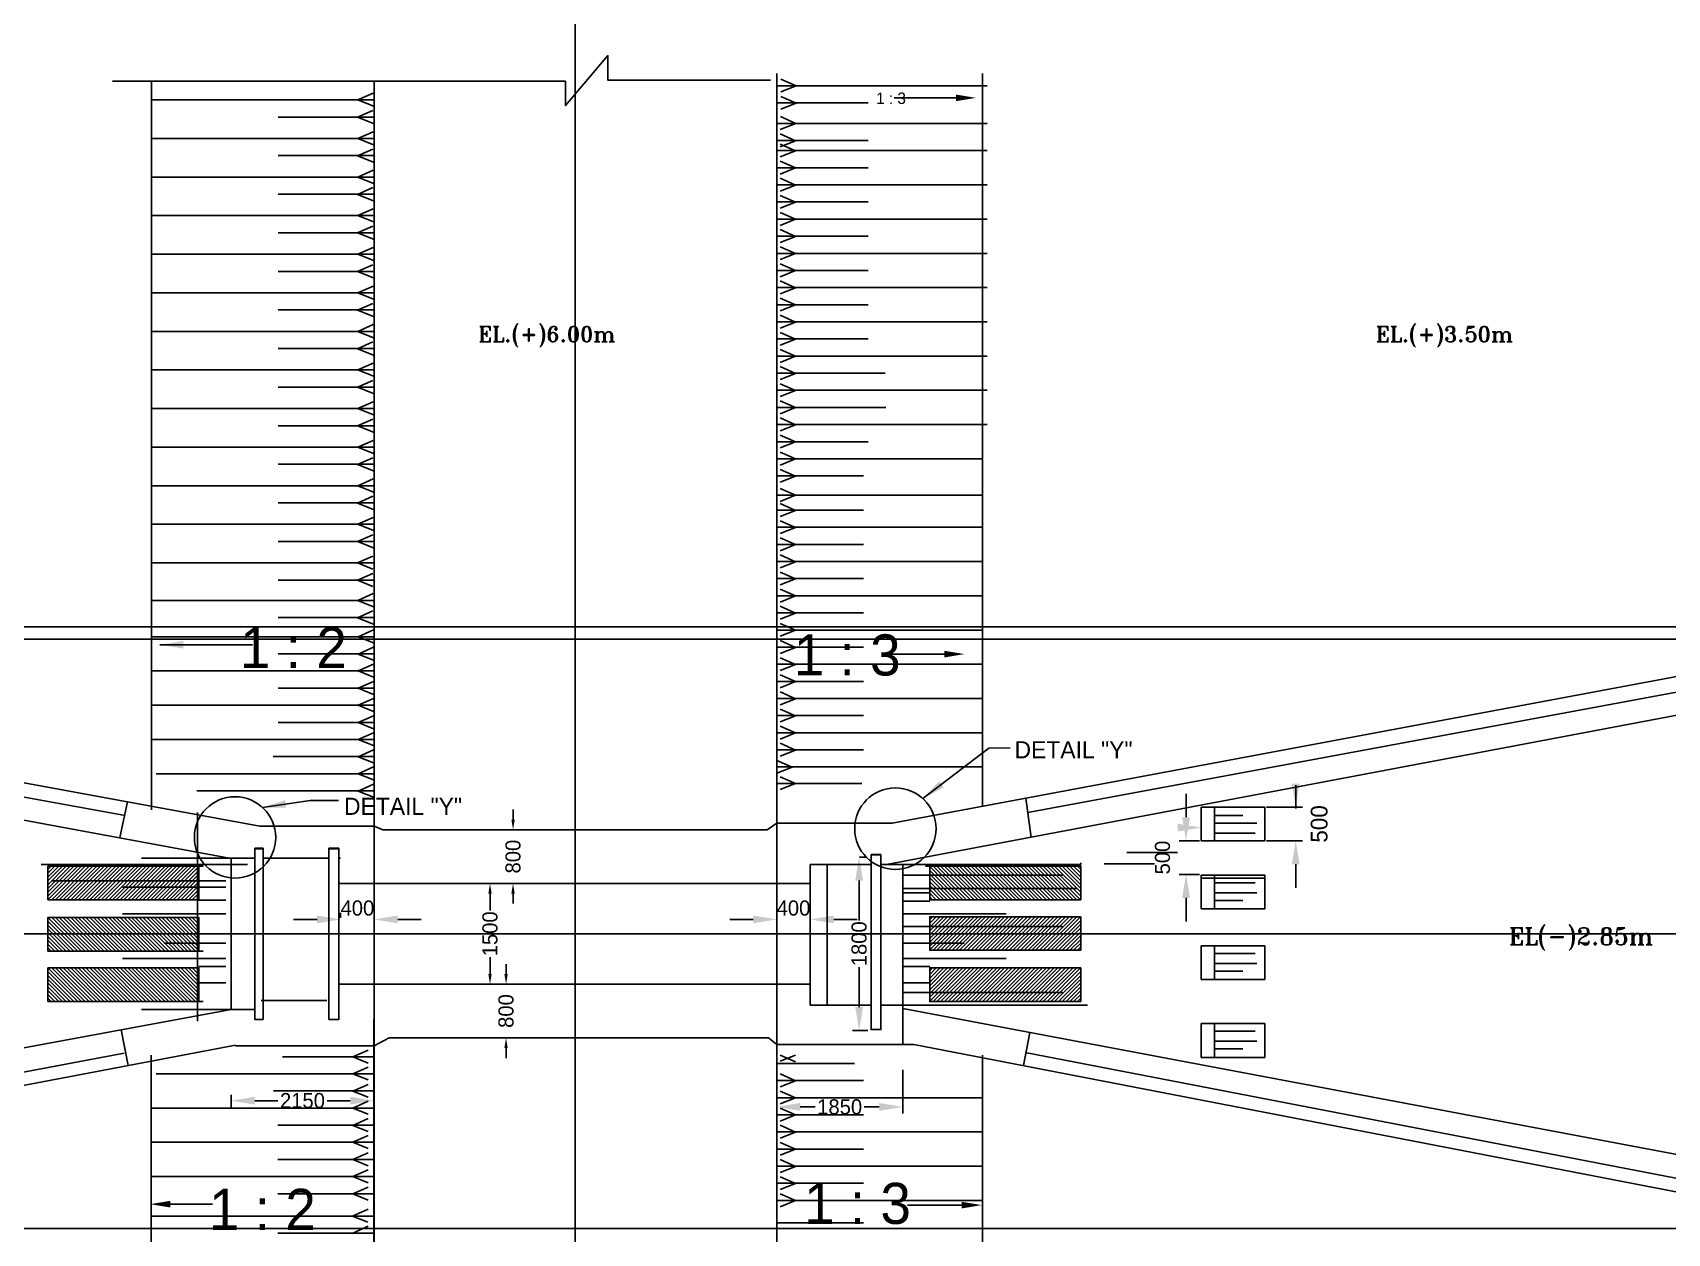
# Model space of a CAD drawing. Extents: x -426260 to 2055400, y -4304674 to -305611.
# Drawn here: x 36677 to 61019, y -2649658 to -2631777 of the extents above; entities that cross this region are included whole.
import ezdxf

# ---------------------------------------------------------------- set-up
doc = ezdxf.new("R2010")
doc.units = 0
doc.header["$LTSCALE"] = 300
doc.header["$MEASUREMENT"] = 0
doc.header["$PDMODE"] = 3
doc.linetypes.add('DASHED', pattern=[0.75, 0.5, -0.25])
doc.linetypes.add('DASHED2', pattern=[9.525, 6.35, -3.175])
doc.layers.get('DEFPOINTS').update_dxf_attribs({"linetype": 'CONTINUOUS'})
for name, color, linetype in [('GRID', 1, 'CONTINUOUS'), ('LINE', 7, 'CONTINUOUS'), ('SLOPEEARTH', 3, 'CONTINUOUS'), ('TEXT', 10, 'CONTINUOUS')]:
    doc.layers.add(name, color=color, linetype=linetype)
doc.styles.add('BIG', font='ROMANT.SHX')
doc.dimstyles.new('3', dxfattribs={"dimtxt": 225, "dimasz": 350, "dimexe": 100, "dimexo": 25, "dimgap": 9, "dimtad": 0, "dimdec": 0, "dimzin": 0, "dimdsep": 46, "dimtxsty": 'Standard', "dimcen": 0, "dimclrd": 5, "dimclre": 6, "dimclrt": 256, "dimadec": 0, "dimazin": 0, "dimtfac": 1, "dimtdec": 0, "dimtofl": 0, "dimtmove": 2, "dimatfit": 3, "dimfxl": 1, "dimtolj": 1, "dimtzin": 0, "dimarcsym": 0})

# ---------------------------------------------------------------- blocks, each defined once
blk = doc.blocks.new('*D1581')
at = {"layer": 'DEFPOINTS', "color": 0, "linetype": 'ByBlock', "transparency": 16777216}
for p in [(48963, -2644054), (48984, -2646638), (49136, -2646638)]:
    blk.add_point(p, dxfattribs=at)
at = {"layer": 'LINE', "color": 6, "linetype": 'ByBlock', "lineweight": -2, "transparency": 16777216}
for p, q in [((48988, -2644054), (49084, -2644054)), ((49111, -2646638), (48884, -2646638))]:
    blk.add_line(p, q, dxfattribs=at)
at = {"layer": 'LINE', "color": 5, "linetype": 'ByBlock', "lineweight": -2, "transparency": 16777216}
for p, q in [((48984, -2644404), (48984, -2644999)), ((48984, -2646288), (48984, -2645692))]:
    blk.add_line(p, q, dxfattribs=at)
at = {"layer": 'LINE', "color": 5, "linetype": 'ByBlock', "transparency": 16777216}
for points in [[(48926, -2644404), (49042, -2644404), (48984, -2644054)], [(48926, -2646288), (49042, -2646288), (48984, -2646638)]]:
    blk.add_solid(points, dxfattribs=at)
at = {"layer": 'LINE', "linetype": 'ByBlock', "lineweight": -2, "transparency": 16777216, "insert": (48984, -2645346), "char_height": 225, "attachment_point": 5, "rotation": 90}
blk.add_mtext('\\A1;1800', dxfattribs=at)
blk = doc.blocks.new('*D1582')
at = {"layer": 'DEFPOINTS', "color": 0, "linetype": 'ByBlock', "transparency": 16777216}
for p in [(41262, -2644983), (41762, -2644983), (41762, -2644983)]:
    blk.add_point(p, dxfattribs=at)
at = {"layer": 'LINE', "color": 5, "linetype": 'ByBlock', "lineweight": -2, "transparency": 16777216}
for p, q in [((40912, -2644983), (40562, -2644983)), ((42112, -2644983), (42462, -2644983))]:
    blk.add_line(p, q, dxfattribs=at)
at = {"layer": 'LINE', "color": 6, "linetype": 'ByBlock', "lineweight": -2, "transparency": 16777216}
for p, q in [((41262, -2644958), (41262, -2644883)), ((41762, -2644958), (41762, -2644883))]:
    blk.add_line(p, q, dxfattribs=at)
at = {"layer": 'LINE', "color": 5, "linetype": 'ByBlock', "transparency": 16777216}
for points in [[(40912, -2644925), (40912, -2645042), (41262, -2644983)], [(42112, -2644925), (42112, -2645042), (41762, -2644983)]]:
    blk.add_solid(points, dxfattribs=at)
at = {"layer": 'LINE', "linetype": 'ByBlock', "lineweight": -2, "transparency": 16777216, "insert": (41512, -2644815), "char_height": 225, "attachment_point": 5}
blk.add_mtext('\\A1;400', dxfattribs=at)
blk = doc.blocks.new('*D1583')
at = {"layer": 'DEFPOINTS', "color": 0, "linetype": 'ByBlock', "transparency": 16777216}
for p in [(47756, -2644983), (48256, -2644983), (48256, -2644983)]:
    blk.add_point(p, dxfattribs=at)
at = {"layer": 'LINE', "color": 5, "linetype": 'ByBlock', "lineweight": -2, "transparency": 16777216}
for p, q in [((47406, -2644983), (47056, -2644983)), ((48606, -2644983), (48956, -2644983))]:
    blk.add_line(p, q, dxfattribs=at)
at = {"layer": 'LINE', "color": 6, "linetype": 'ByBlock', "lineweight": -2, "transparency": 16777216}
for p, q in [((47756, -2644958), (47756, -2644883)), ((48256, -2644958), (48256, -2644883))]:
    blk.add_line(p, q, dxfattribs=at)
at = {"layer": 'LINE', "color": 5, "linetype": 'ByBlock', "transparency": 16777216}
for points in [[(47406, -2644925), (47406, -2645042), (47756, -2644983)], [(48606, -2644925), (48606, -2645042), (48256, -2644983)]]:
    blk.add_solid(points, dxfattribs=at)
at = {"layer": 'LINE', "linetype": 'ByBlock', "lineweight": -2, "transparency": 16777216, "insert": (48006, -2644815), "char_height": 225, "attachment_point": 5}
blk.add_mtext('\\A1;400', dxfattribs=at)
blk = doc.blocks.new('*D1587')
at = {"layer": 'DEFPOINTS', "color": 0, "linetype": 'ByBlock', "transparency": 16777216}
for p in [(54077, -2643812), (53852, -2644312), (54077, -2644312)]:
    blk.add_point(p, dxfattribs=at)
at = {"layer": 'LINE', "color": 5, "linetype": 'ByBlock', "lineweight": -2, "transparency": 16777216}
for p, q in [((53852, -2643462), (53852, -2643112)), ((53852, -2644662), (53852, -2645012))]:
    blk.add_line(p, q, dxfattribs=at)
at = {"layer": 'LINE', "color": 6, "linetype": 'ByBlock', "lineweight": -2, "transparency": 16777216}
for p, q in [((54052, -2643812), (53752, -2643812)), ((54052, -2644312), (53752, -2644312))]:
    blk.add_line(p, q, dxfattribs=at)
at = {"layer": 'LINE', "color": 5, "linetype": 'ByBlock', "transparency": 16777216}
for points in [[(53794, -2643462), (53911, -2643462), (53852, -2643812)], [(53794, -2644662), (53911, -2644662), (53852, -2644312)]]:
    blk.add_solid(points, dxfattribs=at)
at = {"layer": 'LINE', "linetype": 'ByBlock', "lineweight": -2, "transparency": 16777216, "insert": (53502, -2644062), "char_height": 225, "attachment_point": 5, "rotation": 90}
blk.add_mtext('\\A1;500', dxfattribs=at)
blk = doc.blocks.new('*D1590')
at = {"layer": 'DEFPOINTS', "color": 0, "linetype": 'ByBlock', "transparency": 16777216}
for p in [(41756, -2646476), (39633, -2647570), (41756, -2647683)]:
    blk.add_point(p, dxfattribs=at)
at = {"layer": 'LINE', "color": 6, "linetype": 'ByBlock', "lineweight": -2, "transparency": 16777216}
for p, q in [((41756, -2646501), (41756, -2647783)), ((39633, -2647595), (39633, -2647783))]:
    blk.add_line(p, q, dxfattribs=at)
at = {"layer": 'LINE', "color": 7, "linetype": 'ByBlock', "lineweight": -2, "transparency": 16777216}
for p, q in [((39983, -2647683), (40329, -2647683)), ((41406, -2647683), (41060, -2647683))]:
    blk.add_line(p, q, dxfattribs=at)
at = {"layer": 'LINE', "color": 7, "linetype": 'ByBlock', "transparency": 16777216}
for points in [[(39983, -2647625), (39983, -2647741), (39633, -2647683)], [(41406, -2647625), (41406, -2647741), (41756, -2647683)]]:
    blk.add_solid(points, dxfattribs=at)
at = {"layer": 'LINE', "linetype": 'ByBlock', "lineweight": -2, "transparency": 16777216, "insert": (40694, -2647683), "char_height": 225, "attachment_point": 5}
blk.add_mtext('\\A1;2150', dxfattribs=at)
blk = doc.blocks.new('*D1591')
at = {"layer": 'DEFPOINTS', "color": 0, "linetype": 'ByBlock', "transparency": 16777216}
for p in [(47756, -2646951), (49633, -2647196), (49633, -2647776)]:
    blk.add_point(p, dxfattribs=at)
at = {"layer": 'LINE', "color": 6, "linetype": 'ByBlock', "lineweight": -2, "transparency": 16777216}
for p, q in [((47756, -2646976), (47756, -2647876)), ((49633, -2647221), (49633, -2647876))]:
    blk.add_line(p, q, dxfattribs=at)
at = {"layer": 'LINE', "color": 7, "linetype": 'ByBlock', "lineweight": -2, "transparency": 16777216}
for p, q in [((48106, -2647776), (48329, -2647776)), ((49283, -2647776), (49060, -2647776))]:
    blk.add_line(p, q, dxfattribs=at)
at = {"layer": 'LINE', "color": 7, "linetype": 'ByBlock', "transparency": 16777216}
for points in [[(48106, -2647717), (48106, -2647834), (47756, -2647776)], [(49283, -2647717), (49283, -2647834), (49633, -2647776)]]:
    blk.add_solid(points, dxfattribs=at)
at = {"layer": 'LINE', "linetype": 'ByBlock', "lineweight": -2, "transparency": 16777216, "insert": (48694, -2647776), "char_height": 225, "attachment_point": 5}
blk.add_mtext('\\A1;1850', dxfattribs=at)
blk = doc.blocks.new('*D1597')
at = {"layer": 'DEFPOINTS', "color": 0, "linetype": 'ByBlock', "transparency": 16777216}
for p in [(43726, -2645948), (43944, -2645948), (43944, -2646748)]:
    blk.add_point(p, dxfattribs=at)
at = {"layer": 'LINE', "color": 5, "linetype": 'ByBlock', "lineweight": -2, "transparency": 16777216}
for p, q in [((43726, -2645798), (43726, -2645648)), ((43726, -2646898), (43726, -2647048))]:
    blk.add_line(p, q, dxfattribs=at)
at = {"layer": 'LINE', "color": 6, "linetype": 'ByBlock', "lineweight": -2, "transparency": 16777216}
for p, q in [((43919, -2645948), (43626, -2645948)), ((43919, -2646748), (43626, -2646748))]:
    blk.add_line(p, q, dxfattribs=at)
at = {"layer": 'LINE', "color": 5, "linetype": 'ByBlock', "transparency": 16777216}
for points in [[(43701, -2645798), (43751, -2645798), (43726, -2645948)], [(43701, -2646898), (43751, -2646898), (43726, -2646748)]]:
    blk.add_solid(points, dxfattribs=at)
at = {"layer": 'LINE', "linetype": 'ByBlock', "lineweight": -2, "transparency": 16777216, "insert": (43726, -2646348), "char_height": 225, "attachment_point": 5, "rotation": 90}
blk.add_mtext('\\A1;800', dxfattribs=at)
blk = doc.blocks.new('*D1598')
at = {"layer": 'DEFPOINTS', "color": 0, "linetype": 'ByBlock', "transparency": 16777216}
for p in [(43446, -2644448), (43487, -2644448), (43446, -2645948)]:
    blk.add_point(p, dxfattribs=at)
at = {"layer": 'LINE', "color": 6, "linetype": 'ByBlock', "lineweight": -2, "transparency": 16777216}
for p, q in [((43471, -2644448), (43587, -2644448)), ((43471, -2645948), (43587, -2645948))]:
    blk.add_line(p, q, dxfattribs=at)
at = {"layer": 'LINE', "color": 5, "linetype": 'ByBlock', "lineweight": -2, "transparency": 16777216}
for p, q in [((43487, -2644598), (43487, -2644852)), ((43487, -2645798), (43487, -2645545))]:
    blk.add_line(p, q, dxfattribs=at)
at = {"layer": 'LINE', "color": 5, "linetype": 'ByBlock', "transparency": 16777216}
for points in [[(43462, -2644598), (43512, -2644598), (43487, -2644448)], [(43462, -2645798), (43512, -2645798), (43487, -2645948)]]:
    blk.add_solid(points, dxfattribs=at)
at = {"layer": 'LINE', "linetype": 'ByBlock', "lineweight": -2, "transparency": 16777216, "insert": (43487, -2645198), "char_height": 225, "attachment_point": 5, "rotation": 90}
blk.add_mtext('\\A1;1500', dxfattribs=at)
blk = doc.blocks.new('*D1599')
at = {"layer": 'DEFPOINTS', "color": 0, "linetype": 'ByBlock', "transparency": 16777216}
for p in [(43830, -2643648), (44058, -2643648), (44058, -2644448)]:
    blk.add_point(p, dxfattribs=at)
at = {"layer": 'LINE', "color": 5, "linetype": 'ByBlock', "lineweight": -2, "transparency": 16777216}
for p, q in [((43830, -2643498), (43830, -2643348)), ((43830, -2644598), (43830, -2644748))]:
    blk.add_line(p, q, dxfattribs=at)
at = {"layer": 'LINE', "color": 6, "linetype": 'ByBlock', "lineweight": -2, "transparency": 16777216}
for p, q in [((44033, -2643648), (43730, -2643648)), ((44033, -2644448), (43730, -2644448))]:
    blk.add_line(p, q, dxfattribs=at)
at = {"layer": 'LINE', "color": 5, "linetype": 'ByBlock', "transparency": 16777216}
for points in [[(43805, -2643498), (43855, -2643498), (43830, -2643648)], [(43805, -2644598), (43855, -2644598), (43830, -2644448)]]:
    blk.add_solid(points, dxfattribs=at)
at = {"layer": 'LINE', "linetype": 'ByBlock', "lineweight": -2, "transparency": 16777216, "insert": (43830, -2644048), "char_height": 225, "attachment_point": 5, "rotation": 90}
blk.add_mtext('\\A1;800', dxfattribs=at)

msp = doc.modelspace()

# ---------------------------------------------------------------- hatches: boundary and pattern name
at = {"layer": 'LINE', "lineweight": 5}
h = msp.add_hatch(dxfattribs=at)
h.set_pattern_fill('ANSI31', color=0, scale=320, angle=180, style=0)
h.set_pattern_definition([(45, (155347.07, -2598541.2), (-28.284271, 28.284271), [])])
h.paths.add_polyline_path([(36900.9, -2644690.2), (36900.9, -2644190.2), (39150.9, -2644190.2), (39150.9, -2644690.2)])
h = msp.add_hatch(dxfattribs=at)
h.set_pattern_fill('ANSI31', color=0, scale=320, angle=180, style=0)
h.set_pattern_definition([(135, (-66161.724, -2598541.2), (28.284271, 28.284271), [])])
h.paths.add_polyline_path([(50034.4, -2644690.2), (50034.4, -2644190.2), (52284.4, -2644190.2), (52284.4, -2644690.2)])
h = msp.add_hatch(dxfattribs=at)
h.set_pattern_fill('ANSI31', color=0, scale=320, angle=180, style=0)
h.set_pattern_definition([(315, (155347.07, -2691105.934), (-28.284271, -28.284271), [])])
h.paths.add_polyline_path([(36900.9, -2644956.9), (36900.9, -2645456.9), (39150.9, -2645456.9), (39150.9, -2644956.9)])
h = msp.add_hatch(dxfattribs=at)
h.set_pattern_fill('ANSI31', color=0, scale=320, angle=180, style=0)
h.set_pattern_definition([(225, (-66161.724, -2691092.2), (28.284271, -28.284271), [])])
h.paths.add_polyline_path([(50034.4, -2644943.2), (50034.4, -2645443.2), (52284.4, -2645443.2), (52284.4, -2644943.2)])
h = msp.add_hatch(dxfattribs=at)
h.set_pattern_fill('ANSI31', color=0, scale=320, angle=180, style=0)
h.set_pattern_definition([(315, (155347.07, -2691855.274), (-28.284271, -28.284271), [])])
h.paths.add_polyline_path([(36900.9, -2645706.3), (36900.9, -2646206.3), (39150.9, -2646206.3), (39150.9, -2645706.3)])
h = msp.add_hatch(dxfattribs=at)
h.set_pattern_fill('ANSI31', color=0, scale=320, angle=180, style=0)
h.set_pattern_definition([(225, (-66161.724, -2691855.274), (28.284271, -28.284271), [])])
h.paths.add_polyline_path([(50034.4, -2645706.3), (50034.4, -2646206.3), (52284.4, -2646206.3), (52284.4, -2645706.3)])

# ---------------------------------------------------------------- linework, layer by layer
at = {"layer": 'GRID', "ltscale": 0.5}
for p, q in [((44755.8, -2690823.4), (44755.8, -2615277.7)), ((91046.4, -2640625.4), (-2674.7, -2640625.4)), ((91046.4, -2640808.2), (-2674.7, -2640808.2)), ((44755.8, -2643648.2), (44755.8, -2646748.2)), ((93046.4, -2645198.2), (-4674.7, -2645198.2)), ((91046.4, -2649588.3), (-2674.7, -2649588.3))]:
    msp.add_line(p, q, dxfattribs=at)
at = {"layer": 'LINE'}
for p, q in [((38446, -2632499.2), (38446, -2643352.5)), ((41762, -2632499.2), (41762, -2650810.5)), ((47756, -2632384.2), (47756, -2645114.5)), ((50819.5, -2643296.6), (50819.5, -2632384.2)), ((50253.5, -2641031.9), (49333.3, -2641031.9)), ((41755.7, -2646475.7), (41755.7, -2654680.3)), ((47756, -2646575.7), (47756, -2654665.3)), ((38439.7, -2647004.4), (38439.7, -2649514.9)), ((50819.5, -2654665.3), (50819.5, -2647003.9)), ((38726.2, -2649224), (39355.4, -2649224)), ((50622.7, -2649238.3), (49702.4, -2649238.3)), ((38439.7, -2649514.9), (38439.7, -2654680.3)), ((47756, -2649502.2), (49050.1, -2649502.2))]:
    msp.add_line(p, q, dxfattribs=at)
at = {"layer": 'LINE', "color": 3}
for p, q in [((47756, -2632568), (50889.5, -2632568)), ((41751.3, -2632778), (38446, -2632778)), ((47756, -2632823), (49120.1, -2632823)), ((41751.3, -2633033), (40333.8, -2633033)), ((41751.3, -2633352.6), (38446, -2633352.6)), ((47756, -2633127.2), (50889.5, -2633127.2)), ((47756, -2633382.2), (49120.1, -2633382.2)), ((47756, -2633533.2), (50889.5, -2633533.2)), ((41751.3, -2633607.6), (40333.8, -2633607.6)), ((47756, -2633788.2), (49120.1, -2633788.2)), ((41751.3, -2633927.2), (38446, -2633927.2)), ((47756, -2634043.2), (50889.5, -2634043.2)), ((41751.3, -2634182.2), (40333.8, -2634182.2)), ((47756, -2634298.2), (49120.1, -2634298.2)), ((41751.3, -2634501.9), (38446, -2634501.9)), ((47756, -2634553.2), (50889.5, -2634553.2)), ((41751.3, -2634756.9), (40333.8, -2634756.9)), ((47756, -2634808.2), (49120.1, -2634808.2)), ((41751.3, -2635076.5), (38446, -2635076.5)), ((47756, -2635063.2), (50889.5, -2635063.2)), ((41751.3, -2635331.5), (40333.8, -2635331.5)), ((47756, -2635318.2), (49120.1, -2635318.2)), ((41751.3, -2635651.1), (38446, -2635651.1)), ((47756, -2635573.2), (50889.5, -2635573.2)), ((41751.3, -2635906.1), (40333.8, -2635906.1)), ((47756, -2635828.2), (49120.1, -2635828.2)), ((41751.3, -2636225.7), (38446, -2636225.7)), ((47756, -2636083.2), (50889.5, -2636083.2)), ((41751.3, -2636480.7), (40333.8, -2636480.7)), ((47756, -2636338.2), (49120.1, -2636338.2)), ((47756, -2636593.2), (50889.5, -2636593.2)), ((41751.3, -2636800.3), (38446, -2636800.3)), ((47756, -2636848.2), (49372.8, -2636848.2)), ((41751.3, -2637055.3), (40333.8, -2637055.3)), ((47756, -2637103.2), (50889.5, -2637103.2)), ((41751.3, -2637374.9), (38446, -2637374.9)), ((47756, -2637358.2), (49381.3, -2637358.2)), ((41751.3, -2637629.9), (40333.8, -2637629.9)), ((47756, -2637613.2), (50889.5, -2637613.2)), ((41751.3, -2637949.5), (38446, -2637949.5)), ((47756, -2637868.2), (49120.1, -2637868.2)), ((41751.3, -2638204.5), (40333.8, -2638204.5)), ((47756, -2638123.2), (50819.5, -2638123.2)), ((47756, -2638378.2), (49050.1, -2638378.2)), ((41751.3, -2638524.1), (38446, -2638524.1)), ((47756, -2638663.1), (50819.5, -2638663.1)), ((41751.3, -2638779.1), (40333.8, -2638779.1)), ((47756, -2638888.2), (49050.1, -2638888.2)), ((41751.3, -2639098.7), (38446, -2639098.7)), ((47756, -2639143.2), (50201.2, -2639143.2)), ((50201.2, -2639143.2), (50819.5, -2639143.2)), ((41751.3, -2639353.7), (40333.8, -2639353.7)), ((47756, -2639398.2), (49050.1, -2639398.2)), ((41751.3, -2639673.3), (38446, -2639673.3)), ((47756, -2639653.2), (50239.4, -2639653.2)), ((50239.4, -2639653.2), (50819.5, -2639653.2)), ((47756, -2639908.2), (49050.1, -2639908.2)), ((41751.3, -2639928.3), (40333.8, -2639928.3)), ((47756, -2640163.2), (50819.5, -2640163.2)), ((41751.3, -2640232.6), (38446, -2640232.6)), ((41751.3, -2640487.6), (40333.8, -2640487.6)), ((47756, -2640418.2), (49050.1, -2640418.2)), ((41751.3, -2640773.2), (38446, -2640773.2)), ((47756, -2640673.2), (50819.5, -2640673.2)), ((41751.3, -2641028.2), (40333.8, -2641028.2)), ((47756, -2640928.2), (49050.1, -2640928.2)), ((41751.3, -2641283.2), (38446, -2641283.2)), ((47756, -2641183.2), (50819.5, -2641183.2)), ((41751.3, -2641538.2), (40333.8, -2641538.2)), ((47756, -2641438.2), (49050.1, -2641438.2)), ((41751.3, -2641793.2), (38446, -2641793.2)), ((47756, -2641693.2), (50819.5, -2641693.2)), ((41751.3, -2642048.2), (40333.8, -2642048.2)), ((47756, -2641948.2), (49050.1, -2641948.2)), ((41751.3, -2642303.2), (38446, -2642303.2)), ((47756, -2642203.2), (50819.5, -2642203.2)), ((41751.3, -2642558.2), (40255.6, -2642558.2)), ((47756, -2642458.2), (49050.1, -2642458.2)), ((41751.3, -2642813.2), (38516, -2642813.2)), ((47756, -2642713.2), (50819.5, -2642713.2)), ((41751.3, -2643068.2), (39119.5, -2643068.2)), ((47756, -2642956.9), (49022.4, -2642956.9)), ((41744.4, -2647028.2), (40396.7, -2647028.2)), ((47756, -2647128.2), (48912.4, -2647128.2)), ((41744.4, -2647283.2), (38516.2, -2647283.2)), ((47756, -2647383.2), (49050.1, -2647383.2)), ((41744.4, -2647538.2), (40261.5, -2647538.2)), ((47756, -2647638.2), (50819.5, -2647638.2)), ((41744.4, -2647793.2), (38439.7, -2647793.2)), ((47756, -2647893.2), (49050.1, -2647893.2)), ((41744.4, -2648048.2), (40327.5, -2648048.2)), ((47756, -2648148.2), (50819.5, -2648148.2)), ((41744.4, -2648303.2), (38439.7, -2648303.2)), ((47756, -2648403.2), (49050.1, -2648403.2)), ((41744.4, -2648558.2), (40327.5, -2648558.2)), ((47756, -2648658.2), (50819.5, -2648658.2)), ((41744.4, -2648813.2), (38439.7, -2648813.2)), ((47756, -2648913.2), (49050.1, -2648913.2)), ((41744.4, -2649068.2), (40327.5, -2649068.2)), ((47756, -2649168.2), (50819.5, -2649168.2)), ((41744.4, -2649402.2), (38439.7, -2649402.2)), ((41744.4, -2649657.2), (40327.5, -2649657.2))]:
    msp.add_line(p, q, dxfattribs=at)
at = {"layer": 'LINE', "color": 5}
msp.add_line((50424.7, -2632747.3), (49504.4, -2632747.3), dxfattribs=at)
at = {"layer": 'LINE', "color": 0, "linetype": 'ByBlock', "ltscale": 450}
for p, q in [((24867.8, -2640808.2), (40059.9, -2643595.2)), ((64400.1, -2640761.5), (49473.3, -2643547.9)), ((24375.7, -2641243.4), (39633, -2644077.1)), ((64892.2, -2641239.5), (49389.6, -2644165.2)), ((37972.1, -2643764.8), (38089.4, -2643233.7)), ((51545.8, -2643764.8), (51466.5, -2643175.8)), ((24375.7, -2649157), (39633, -2646323.2)), ((64945.7, -2649200.1), (49633, -2646309.4)), ((38096, -2647159.8), (37993.3, -2646627.8)), ((51429.7, -2647157.8), (51524.7, -2646665.7)), ((24957.9, -2649657.6), (39697.8, -2646855.2)), ((64310, -2649654.1), (49798.5, -2646848.2))]:
    msp.add_line(p, q, dxfattribs=at)
at = {"layer": 'LINE', "color": 0, "linetype": 'DASHED2', "ltscale": 1000}
for p, q in [((24820.7, -2641025.8), (38055.1, -2643435.7)), ((64442.5, -2640989.8), (51495.7, -2643392.7)), ((24877.1, -2649470), (38038.4, -2646973.1)), ((64390.8, -2649466.6), (51479.6, -2646969.7))]:
    msp.add_line(p, q, dxfattribs=at)
at = {"layer": 'LINE', "color": 0, "linetype": 'ByBlock', "lineweight": -2}
for p, q in [((47756, -2641223.2), (47756, -2649073.2)), ((55485.5, -2643332.3), (55485.5, -2642982.3)), ((54076.8, -2643310.3), (54076.8, -2643812.3)), ((54076.8, -2643310.3), (55026.8, -2643310.3)), ((54076.8, -2643310.3), (55026.8, -2643310.3)), ((54276.8, -2643310.3), (54276.8, -2643812.3)), ((55026.8, -2643310.3), (55026.8, -2643812.3)), ((55051.8, -2643310.3), (55585.5, -2643310.3)), ((39133, -2643393.3), (39133, -2646498.5)), ((47756, -2643548.2), (49473.3, -2643547.9)), ((54276.8, -2643437.3), (54695.8, -2643437.3)), ((54276.8, -2643551.1), (54904.8, -2643551.1)), ((41762, -2643595.2), (40059.9, -2643595.2)), ((41762, -2643595.2), (41890.9, -2643648.2)), ((54076.8, -2643812.3), (55026.8, -2643812.3)), ((54276.8, -2643698.9), (54880.5, -2643698.9)), ((55051.8, -2643812.3), (55585.5, -2643812.3)), ((39983, -2644073.2), (39983, -2643923.2)), ((39983, -2643923.2), (40108, -2643923.2)), ((40108, -2643923.2), (40108, -2644073.2)), ((41237, -2643923.2), (41087, -2643923.2)), ((41087, -2643923.2), (41087, -2644073.2)), ((41237, -2644073.2), (41237, -2643923.2)), ((49308, -2644015.2), (49161, -2644015.2)), ((49161, -2644015.2), (49161, -2644165.2)), ((49308, -2644165.2), (49308, -2644015.2)), ((53726.8, -2643988.3), (52968.1, -2643988.3)), ((39877.4, -2644165.2), (36802.4, -2644165.2)), ((36900.9, -2644690.2), (36900.9, -2644190.2)), ((39633, -2644073.2), (38298.1, -2644073.2)), ((39215.2, -2644190.2), (38996.2, -2644190.2)), ((39215.2, -2644190.2), (38996.2, -2644190.2)), ((39633, -2644073.2), (39983, -2644073.2)), ((39633, -2644073.2), (39633, -2646323.2)), ((39633, -2644073.2), (39983, -2644073.2)), ((40108, -2644073.2), (41087, -2644073.2)), ((41237, -2644073.2), (41262, -2644073.2)), ((48256, -2644165.2), (48256, -2646258.2)), ((48256, -2644165.2), (49161, -2644165.2)), ((49036, -2644165.2), (48731, -2644165.2)), ((49308, -2644165.2), (52284.4, -2644165.2)), ((49633.1, -2644164.9), (49633, -2646848.2)), ((49970.1, -2644190.2), (50189.2, -2644190.2)), ((49970.1, -2644190.2), (50189.2, -2644190.2)), ((52284.4, -2644165.2), (52284.4, -2644138.2)), ((52284.4, -2644648.2), (52284.4, -2644184.3)), ((52284.4, -2644690.2), (52284.4, -2644190.2)), ((52634.4, -2644156.3), (53382.8, -2644156.3)), ((55485.5, -2644162.3), (55485.5, -2644512.3)), ((39552.4, -2644406.9), (36957.2, -2644406.9)), ((39552.4, -2644502), (38013.9, -2644502)), ((49633, -2644322.7), (52013.5, -2644322.7)), ((49633, -2644523.5), (52228.2, -2644523.5)), ((54076.8, -2644827.4), (54076.8, -2644325.4)), ((54076.8, -2644325.4), (55026.8, -2644325.4)), ((54076.8, -2644370.8), (55026.8, -2644370.8)), ((54276.8, -2644827.4), (54276.8, -2644325.4)), ((54276.8, -2644438.9), (54880.5, -2644438.9)), ((55026.8, -2644827.4), (55026.8, -2644325.4)), ((39552.4, -2644696.5), (39150.9, -2644696.5)), ((49633, -2644586.8), (50034.4, -2644586.8)), ((49633, -2644711.5), (50034.4, -2644711.5)), ((54276.8, -2644586.7), (54904.8, -2644586.7)), ((54276.8, -2644700.4), (54695.8, -2644700.4)), ((36900.9, -2644956.9), (36900.9, -2645456.9)), ((39552.4, -2644902), (38013.9, -2644902)), ((49633, -2644902), (51171.5, -2644902)), ((52284.4, -2644943.2), (52284.4, -2645443.2)), ((52284.4, -2644985.2), (52284.4, -2645443.2)), ((54076.8, -2644827.4), (55026.8, -2644827.4)), ((54076.8, -2644827.4), (55026.8, -2644827.4)), ((49633, -2645088.2), (52013.5, -2645088.2)), ((39552.4, -2645336.3), (38636.9, -2645336.3)), ((39215.2, -2645456.9), (38996.2, -2645456.9)), ((39215.2, -2645456.9), (38996.2, -2645456.9)), ((49633, -2645336.3), (50548.5, -2645336.3)), ((54076.8, -2645879.4), (54076.8, -2645377.4)), ((54076.8, -2645377.4), (55026.8, -2645377.4)), ((54276.8, -2645879.4), (54276.8, -2645377.4)), ((54276.8, -2645490.8), (54880.5, -2645490.8)), ((55026.8, -2645879.4), (55026.8, -2645377.4)), ((36900.9, -2645706.3), (36900.9, -2646206.3)), ((39552.4, -2645567), (38013.9, -2645567)), ((39552.4, -2645685), (39150.9, -2645685)), ((49633, -2645567), (51171.5, -2645567)), ((49633, -2645685), (50034.4, -2645685)), ((52284.4, -2645706.3), (52284.4, -2646206.3)), ((52284.4, -2645748.2), (52284.4, -2646206.3)), ((54276.8, -2645638.6), (54904.8, -2645638.6)), ((54276.8, -2645752.4), (54695.8, -2645752.4)), ((39552.4, -2645928.7), (39150.9, -2645928.7)), ((49633, -2645928.7), (50034.4, -2645928.7)), ((54076.8, -2645879.4), (55026.8, -2645879.4)), ((54076.8, -2645879.4), (55026.8, -2645879.4)), ((39215.2, -2646206.3), (38996.2, -2646206.3)), ((39215.2, -2646206.3), (38996.2, -2646206.3)), ((40078.2, -2646192.9), (41057.2, -2646192.9)), ((49633, -2646073.7), (52013.5, -2646073.7)), ((39633, -2646323.2), (38298.1, -2646323.2)), ((39633, -2646323.2), (39983, -2646323.2)), ((39983, -2646473.2), (39983, -2646323.2)), ((40108, -2646473.2), (39983, -2646473.2)), ((40108, -2646323.2), (40108, -2646473.2)), ((41087, -2646323.2), (41087, -2646473.2)), ((41087, -2646473.2), (41237, -2646473.2)), ((41237, -2646473.2), (41237, -2646323.2)), ((48256, -2646258.2), (49161, -2646258.2)), ((49161, -2646258.2), (49161, -2646623.2)), ((49308, -2646258.2), (52383, -2646258.2)), ((49308, -2646623.2), (49308, -2646258.2)), ((49161, -2646623.2), (49308, -2646623.2)), ((54076.8, -2647037.4), (54076.8, -2646535.4)), ((54076.8, -2646535.4), (55026.8, -2646535.4)), ((54276.8, -2647037.4), (54276.8, -2646535.4)), ((54276.8, -2646648.8), (54880.5, -2646648.8)), ((55026.8, -2647037.4), (55026.8, -2646535.4)), ((41762, -2646865.2), (39697.8, -2646865.2)), ((41762, -2646865.2), (41984.9, -2646748.2)), ((47756, -2646848.2), (49798.5, -2646848.2)), ((54276.8, -2646796.6), (54904.8, -2646796.6)), ((54276.8, -2646910.4), (54695.8, -2646910.4)), ((54076.8, -2647037.4), (55026.8, -2647037.4)), ((54076.8, -2647037.4), (55026.8, -2647037.4))]:
    msp.add_line(p, q, dxfattribs=at)
at = {"layer": 'LINE', "color": 0}
for p, q in [((39133, -2646498.5), (39133, -2643393.3)), ((39133, -2644073.2), (38693.3, -2644073.2))]:
    msp.add_line(p, q, dxfattribs=at)
at = {"layer": 'LINE', "color": 0, "linetype": 'DASHED', "ltscale": 450}
for p, q in [((47756, -2643548.2), (47616.7, -2643648.2)), ((41890.9, -2643648.2), (47616.7, -2643648.2)), ((48506, -2646258.2), (48506, -2644173.2)), ((48506, -2646123.2), (48506, -2644298.2)), ((41249.5, -2644448.2), (48256, -2644448.2)), ((41237, -2645948.2), (48256, -2645948.2)), ((41984.9, -2646748.2), (47634.5, -2646748.2)), ((47756, -2646848.2), (47634.5, -2646748.2))]:
    msp.add_line(p, q, dxfattribs=at)
at = {"layer": 'LINE', "color": 0, "lineweight": 5}
for p, q in [((38528.1, -2644184.3), (36900.9, -2644184.3)), ((38528.1, -2644190.2), (36900.9, -2644190.2)), ((50657.2, -2644184.3), (52284.4, -2644184.3)), ((50657.2, -2644190.2), (52284.4, -2644190.2)), ((38528.1, -2645456.9), (36900.9, -2645456.9)), ((50657.2, -2645443.2), (52284.4, -2645443.2)), ((38528.1, -2646206.3), (36900.9, -2646206.3)), ((50657.2, -2646206.3), (52284.4, -2646206.3))]:
    msp.add_line(p, q, dxfattribs=at)
at = {"layer": 'LINE'}
msp.add_lwpolyline([(47663.3, -2632484.2), (45241.9, -2632484.2), (45241.9, -2632117.2), (44608.9, -2632863.2), (44608.9, -2632499.2), (37867.6, -2632499.2)], dxfattribs=at)
at = {"layer": 'LINE', "color": 0, "linetype": 'ByBlock', "lineweight": -2}
for points in [[(39983, -2643934.4), (40108, -2643934.4), (40108, -2646473.2), (39983, -2646473.2)], [(41087, -2643934.4), (41237, -2643934.4), (41237, -2646473.2), (41087, -2646473.2)], [(49161, -2644023.2), (49308, -2644023.2), (49308, -2646623.2), (49161, -2646623.2)]]:
    msp.add_lwpolyline(points, close=True, dxfattribs=at)
for points in [[(36900.9, -2644190.2), (39150.9, -2644190.2), (39150.9, -2644690.2), (36900.9, -2644690.2)], [(52284.4, -2644190.2), (50034.4, -2644190.2), (50034.4, -2644690.2), (52284.4, -2644690.2)], [(36900.9, -2645456.9), (39150.9, -2645456.9), (39150.9, -2644956.9), (36900.9, -2644956.9)], [(52284.4, -2645443.2), (50034.4, -2645443.2), (50034.4, -2644943.2), (52284.4, -2644943.2)], [(36900.9, -2646206.3), (39150.9, -2646206.3), (39150.9, -2645706.3), (36900.9, -2645706.3)], [(52284.4, -2646206.3), (50034.4, -2646206.3), (50034.4, -2645706.3), (52284.4, -2645706.3)]]:
    msp.add_lwpolyline(points, dxfattribs=at)
for centre in [(49523.9, -2643631.5), (39689.9, -2643762.5)]:
    msp.add_circle(centre, 605.9, dxfattribs=at)
at = {"layer": 'LINE', "color": 5}
msp.add_solid([(50424.7, -2632697.7), (50424.7, -2632796.8), (50722.2, -2632747.3)], dxfattribs=at)
at = {"layer": 'LINE'}
for points in [[(50253.5, -2640982.4), (50253.5, -2641081.5), (50551, -2641031.9)], [(38726.2, -2649273.6), (38726.2, -2649174.4), (38428.7, -2649224)], [(50513.1, -2649188.7), (50513.1, -2649287.8), (50810.6, -2649238.3)]]:
    msp.add_solid(points, dxfattribs=at)
at = {"layer": 'LINE', "color": 0, "linetype": 'ByBlock', "lineweight": -2}
for points in [[(55543.8, -2642960.3), (55427.1, -2642960.3), (55485.5, -2643310.3)], [(53726.8, -2643558), (53726.8, -2643674.6), (54076.8, -2643616.3)], [(55543.8, -2644162.3), (55427.1, -2644162.3), (55485.5, -2643812.3)]]:
    msp.add_solid(points, dxfattribs=at)
at = {"layer": 'SLOPEEARTH'}
for p, q in [((47818.6, -2632466.9), (48047.1, -2632568)), ((48047.1, -2632568), (47818.6, -2632659.3)), ((41744.7, -2632677), (41516.2, -2632778)), ((41516.2, -2632778), (41750.5, -2632871.7)), ((47818.6, -2632724.7), (48047.1, -2632825.8)), ((48047.1, -2632825.8), (47818.6, -2632917.1)), ((41742.1, -2632934.8), (41513.6, -2633035.8)), ((41513.6, -2633035.8), (41750.5, -2633130.5)), ((47810.7, -2633026.2), (48039.2, -2633127.2)), ((41744.7, -2633251.6), (41516.2, -2633352.6)), ((41516.2, -2633352.6), (41750.5, -2633446.3)), ((47808.6, -2633284), (48037.1, -2633385)), ((48039.2, -2633127.2), (47809.9, -2633218.9)), ((41742.1, -2633509.4), (41513.6, -2633610.4)), ((47808.6, -2633435), (48037.1, -2633536)), ((48037.1, -2633385), (47809.9, -2633475.8)), ((48037.1, -2633536), (47809.9, -2633626.8)), ((41513.6, -2633610.4), (41750.5, -2633705.1)), ((41744.7, -2633826.2), (41516.2, -2633927.2)), ((47808.6, -2633690), (48037.1, -2633791)), ((48037.1, -2633791), (47809.9, -2633881.8)), ((41742.1, -2634084), (41513.6, -2634185.1)), ((41516.2, -2633927.2), (41750.5, -2634020.9)), ((47808.6, -2633945), (48037.1, -2634046)), ((48037.1, -2634046), (47809.9, -2634136.8)), ((41513.6, -2634185.1), (41750.5, -2634279.7)), ((47808.6, -2634200), (48037.1, -2634301)), ((48037.1, -2634301), (47809.9, -2634391.8)), ((41744.7, -2634400.8), (41516.2, -2634501.9)), ((41516.2, -2634501.9), (41750.5, -2634595.5)), ((47808.6, -2634455), (48037.1, -2634556)), ((48037.1, -2634556), (47809.9, -2634646.8)), ((41742.1, -2634658.6), (41513.6, -2634759.7)), ((41513.6, -2634759.7), (41750.5, -2634854.3)), ((47808.6, -2634710), (48037.1, -2634811)), ((48037.1, -2634811), (47809.9, -2634901.8)), ((41744.7, -2634975.4), (41516.2, -2635076.5)), ((47808.6, -2634965), (48037.1, -2635066)), ((47808.6, -2634965), (48037.1, -2635066)), ((41742.1, -2635233.2), (41513.6, -2635334.3)), ((41516.2, -2635076.5), (41750.5, -2635170.1)), ((47808.6, -2635220), (48037.1, -2635321)), ((48037.1, -2635066), (47809.9, -2635156.8)), ((41513.6, -2635334.3), (41750.5, -2635429)), ((47808.6, -2635475), (48037.1, -2635576)), ((48037.1, -2635321), (47809.9, -2635411.8)), ((41744.7, -2635550), (41516.2, -2635651.1)), ((41516.2, -2635651.1), (41750.5, -2635744.7)), ((47808.6, -2635730), (48037.1, -2635831)), ((48037.1, -2635576), (47809.9, -2635666.8)), ((41742.1, -2635807.8), (41513.6, -2635908.9)), ((41513.6, -2635908.9), (41750.5, -2636003.6)), ((47808.6, -2635985), (48037.1, -2636086)), ((48037.1, -2635831), (47809.9, -2635921.8)), ((41744.7, -2636124.6), (41516.2, -2636225.7)), ((41516.2, -2636225.7), (41750.5, -2636319.3)), ((47808.6, -2636240), (48037.1, -2636341)), ((48037.1, -2636086), (47809.9, -2636176.8)), ((41742.1, -2636382.4), (41513.6, -2636483.5)), ((41513.6, -2636483.5), (41750.5, -2636578.2)), ((47808.6, -2636495), (48037.1, -2636596)), ((48037.1, -2636341), (47809.9, -2636431.8)), ((41744.7, -2636699.2), (41516.2, -2636800.3)), ((47808.6, -2636750), (48037.1, -2636851)), ((48037.1, -2636596), (47809.9, -2636686.8)), ((41742.1, -2636957), (41513.6, -2637058.1)), ((41516.2, -2636800.3), (41750.5, -2636893.9)), ((47808.6, -2637005), (48037.1, -2637106)), ((48037.1, -2636851), (47809.9, -2636941.8)), ((41513.6, -2637058.1), (41750.5, -2637152.8)), ((48037.1, -2637106), (47809.9, -2637196.8)), ((41744.7, -2637273.8), (41516.2, -2637374.9)), ((41516.2, -2637374.9), (41750.5, -2637468.6)), ((47808.6, -2637260), (48037.1, -2637361)), ((48037.1, -2637361), (47809.9, -2637451.8)), ((41742.1, -2637531.7), (41513.6, -2637632.7)), ((41513.6, -2637632.7), (41750.5, -2637727.4)), ((47808.6, -2637515), (48037.1, -2637616)), ((48037.1, -2637616), (47809.9, -2637706.8)), ((41744.7, -2637848.5), (41516.2, -2637949.5)), ((41516.2, -2637949.5), (41750.5, -2638043.2)), ((47808.6, -2637770), (48037.1, -2637871)), ((48037.1, -2637871), (47809.9, -2637961.8)), ((41742.1, -2638106.3), (41513.6, -2638207.3)), ((41513.6, -2638207.3), (41750.5, -2638302)), ((47808.6, -2638025), (48037.1, -2638126)), ((48037.1, -2638126), (47809.9, -2638216.8)), ((41744.7, -2638423.1), (41516.2, -2638524.1)), ((47808.6, -2638280), (48037.1, -2638381)), ((48037.1, -2638381), (47809.9, -2638471.8)), ((41742.1, -2638680.9), (41513.6, -2638781.9)), ((41516.2, -2638524.1), (41750.5, -2638617.8)), ((47808.6, -2638564.8), (48037.1, -2638665.9)), ((48037.1, -2638665.9), (47809.9, -2638756.7)), ((41513.6, -2638781.9), (41750.5, -2638876.6)), ((47808.6, -2638790), (48037.1, -2638891)), ((48037.1, -2638891), (47809.9, -2638981.8)), ((41744.7, -2638997.7), (41516.2, -2639098.7)), ((41516.2, -2639098.7), (41750.5, -2639192.4)), ((47808.6, -2639045), (48037.1, -2639146)), ((48037.1, -2639146), (47809.9, -2639236.8)), ((41742.1, -2639255.5), (41513.6, -2639356.5)), ((41513.6, -2639356.5), (41750.5, -2639451.2)), ((47808.6, -2639300), (48037.1, -2639401)), ((48037.1, -2639401), (47809.9, -2639491.8)), ((41742.1, -2639572.3), (41513.6, -2639673.3)), ((41513.6, -2639673.3), (41742.1, -2639764.7)), ((47808.6, -2639555), (48037.1, -2639656)), ((48037.1, -2639656), (47809.9, -2639746.8)), ((41742.1, -2639830.1), (41513.6, -2639931.2)), ((47808.6, -2639810), (48037.1, -2639911)), ((48037.1, -2639911), (47809.9, -2640001.8)), ((41513.6, -2639931.2), (41742.1, -2640022.5)), ((41744.7, -2640131.5), (41516.2, -2640232.6)), ((47808.6, -2640065), (48037.1, -2640166)), ((48037.1, -2640166), (47809.9, -2640256.8)), ((41742.1, -2640389.4), (41513.6, -2640490.4)), ((41516.2, -2640232.6), (41750.5, -2640326.3)), ((47808.6, -2640320), (48037.1, -2640421)), ((41513.6, -2640490.4), (41750.5, -2640585.1)), ((47808.6, -2640575), (48037.1, -2640676)), ((48037.1, -2640421), (47809.9, -2640511.8)), ((41750.5, -2640672.2), (41522, -2640773.2)), ((41522, -2640773.2), (41750.5, -2640864.6)), ((47808.6, -2640830), (48037.1, -2640931)), ((48037.1, -2640676), (47809.9, -2640766.8)), ((41750.5, -2640930), (41522, -2641031)), ((41522, -2641031), (41750.5, -2641122.4)), ((47808.6, -2641085), (48037.1, -2641186)), ((48037.1, -2640931), (47809.9, -2641021.8)), ((41750.5, -2641182.2), (41522, -2641283.2)), ((41522, -2641283.2), (41750.5, -2641374.6)), ((47808.6, -2641340), (48037.1, -2641441)), ((48037.1, -2641186), (47809.9, -2641276.8)), ((41750.5, -2641440), (41522, -2641541)), ((41522, -2641541), (41750.5, -2641632.4)), ((47808.6, -2641595), (48037.1, -2641696)), ((48037.1, -2641441), (47809.9, -2641531.8)), ((41750.5, -2641692.2), (41522, -2641793.2)), ((41522, -2641793.2), (41750.5, -2641884.6)), ((47808.6, -2641850), (48037.1, -2641951)), ((48037.1, -2641696), (47809.9, -2641786.8)), ((41750.5, -2641950), (41522, -2642051)), ((41522, -2642051), (41750.5, -2642142.4)), ((47808.6, -2642105), (48037.1, -2642206)), ((48037.1, -2641951), (47809.9, -2642041.8)), ((41750.5, -2642202.2), (41522, -2642303.2)), ((41522, -2642303.2), (41750.5, -2642394.6)), ((47808.6, -2642360), (48037.1, -2642461)), ((48037.1, -2642206), (47809.9, -2642296.8)), ((41750.5, -2642460), (41522, -2642561)), ((41522, -2642561), (41750.5, -2642652.4)), ((48037.1, -2642461), (47809.9, -2642551.8)), ((41750.5, -2642712.2), (41522, -2642813.2)), ((41522, -2642813.2), (41750.5, -2642904.6)), ((47758.7, -2642614.6), (47987.2, -2642715.7)), ((47987.2, -2642715.7), (47760.1, -2642806.5)), ((41750.5, -2642970), (41522, -2643071)), ((41522, -2643071), (41750.5, -2643162.4)), ((47808.6, -2642858.7), (48037.1, -2642959.8)), ((48037.1, -2642959.8), (47809.9, -2643050.5)), ((41674.8, -2646930), (41446.3, -2647031)), ((41446.3, -2647031), (41674.8, -2647122.4)), ((41674.8, -2647182.2), (41446.3, -2647283.2)), ((47808.6, -2647005), (48037.1, -2647106)), ((48037.1, -2647006), (47809.9, -2647096.8)), ((41446.3, -2647283.2), (41674.8, -2647374.6)), ((41674.8, -2647440), (41446.3, -2647541)), ((47808.6, -2647285), (48037.1, -2647386)), ((48037.1, -2647386), (47809.9, -2647476.8)), ((41446.3, -2647541), (41674.8, -2647632.4)), ((41674.8, -2647692.2), (41446.3, -2647793.2)), ((47808.6, -2647540), (48037.1, -2647641)), ((48037.1, -2647641), (47809.9, -2647731.8)), ((41446.3, -2647793.2), (41674.8, -2647884.6)), ((41674.8, -2647950), (41446.3, -2648051)), ((47808.6, -2647795), (48037.1, -2647896)), ((48037.1, -2647896), (47809.9, -2647986.8)), ((41446.3, -2648051), (41674.8, -2648142.4)), ((41674.8, -2648202.2), (41446.3, -2648303.2)), ((47808.6, -2648050), (48037.1, -2648151)), ((48037.1, -2648151), (47809.9, -2648241.8)), ((41446.3, -2648303.2), (41674.8, -2648394.6)), ((47808.6, -2648305), (48037.1, -2648406)), ((48037.1, -2648406), (47809.9, -2648496.8)), ((41674.8, -2648460), (41446.3, -2648561)), ((41446.3, -2648561), (41674.8, -2648652.4)), ((47808.6, -2648560), (48037.1, -2648661)), ((48037.1, -2648661), (47809.9, -2648751.8)), ((41674.8, -2648712.2), (41446.3, -2648813.2)), ((41446.3, -2648813.2), (41674.8, -2648904.6)), ((47808.6, -2648815), (48037.1, -2648916)), ((48037.1, -2648916), (47809.9, -2649006.8)), ((41674.8, -2648970), (41446.3, -2649071)), ((41446.3, -2649071), (41674.8, -2649162.4)), ((47808.6, -2649070), (48037.1, -2649171)), ((48037.1, -2649171), (47809.9, -2649261.8)), ((41674.8, -2649297.7), (41438.7, -2649402.2)), ((41438.7, -2649402.2), (41667.2, -2649493.5)), ((41674.8, -2649552.8), (41432.4, -2649660))]:
    msp.add_line(p, q, dxfattribs=at)

# ---------------------------------------------------------------- texts
at = {"layer": 'LINE'}
for s, height, p in [('1 : 3 ', 170, (49237.9, -2632838.1)), ('1 : 2', 612, (39762.8, -2641241)), ('1 : 3', 612, (48009.6, -2641350.1)), ('1 : 3 ', 612, (48163.3, -2649518.2)), ('1 : 2', 612, (39300.9, -2649607.5))]:
    msp.add_text(s, height=height, dxfattribs=at).set_placement(p)
at = {"layer": 'LINE', "char_height": 255, "width": 2795.642, "attachment_point": 1}
for insert in [(51297.8, -2642329.5), (41312.8, -2643170.8)]:
    msp.add_mtext('DETAIL "Y"', dxfattribs=dict(at, insert=insert))
at = {"layer": 'LINE', "linetype": 'ByBlock', "lineweight": -2, "insert": (55835.5, -2643561.3), "char_height": 250, "attachment_point": 5, "rotation": 90}
msp.add_mtext('\\A1;500', dxfattribs=at)
at = {"layer": 'TEXT', "style": 'BIG'}
for s, p in [('EL.(+)6.00m', (43313.4, -2636383.5)), ('EL.(+)3.50m', (56680.3, -2636383.5))]:
    msp.add_text(s, height=229.5, dxfattribs=at).set_placement(p)
at = {"layer": 'TEXT', "color": 0, "style": 'BIG'}
msp.add_text('EL(-)2.85m', height=255, dxfattribs=at).set_placement((58661, -2645363.2))

# ---------------------------------------------------------------- dimensions: what is measured, and where the dimension line sits
at = {"layer": 'LINE', "color": 0, "linetype": 'ByBlock', "lineweight": -2}
dim = msp.add_linear_dim(base=(53852.2, -2644312.3), p1=(54076.8, -2643812.3), p2=(54076.8, -2644312.3), angle=90, dimstyle='3', dxfattribs=at)
dim.commit()
dim.dimension.update_dxf_attribs({"geometry": '*D1587', "text_midpoint": (53502.2, -2644062.3)})
for base, p1, p2, picture, middle in [((43829.8, -2643648.2), (44058.2, -2644448.2), (44058.2, -2643648.2), '*D1599', (43829.8, -2644048.2)), ((43487.2, -2644448.2), (43445.7, -2645948.2), (43445.7, -2644448.2), '*D1598', (43487.2, -2645198.2)), ((43726, -2645948.2), (43944, -2646748.2), (43944, -2645948.2), '*D1597', (43726, -2646348.2))]:
    dim = msp.add_linear_dim(base=base, p1=p1, p2=p2, angle=90, dimstyle='3', override={"dimasz": 150}, dxfattribs=at)
    dim.commit()
    dim.dimension.update_dxf_attribs({"geometry": picture, "text_midpoint": middle})
dim = msp.add_linear_dim(base=(48983.8, -2646637.5), p1=(48963.1, -2644053.9), p2=(49135.8, -2646637.5), angle=90, text='1800', dimstyle='3', dxfattribs=at)
dim.commit()
dim.dimension.update_dxf_attribs({"geometry": '*D1581', "text_midpoint": (48983.8, -2645345.7)})
for base, p1, p2, picture, middle in [((41762, -2644983.2), (41262, -2644983.2), (41762, -2644983.2), '*D1582', (41512, -2644814.7)), ((48256, -2644983.2), (47756, -2644983.2), (48256, -2644983.2), '*D1583', (48006, -2644814.7))]:
    dim = msp.add_linear_dim(base=base, p1=p1, p2=p2, text='400', dimstyle='3', dxfattribs=at)
    dim.commit()
    dim.dimension.update_dxf_attribs({"geometry": picture, "text_midpoint": middle, "dimtype": 160})
at = {"layer": 'LINE', "linetype": 'ByBlock', "lineweight": -2}
for base, p1, p2, text, picture, middle in [((41755.7, -2647683), (39633, -2647570.2), (41755.7, -2646475.7), '2150', '*D1590', (40694.3, -2647683)), ((49633, -2647775.6), (47756, -2646950.8), (49633, -2647195.6), '1850', '*D1591', (48694.5, -2647775.6))]:
    dim = msp.add_linear_dim(base=base, p1=p1, p2=p2, text=text, dimstyle='3', override={"dimclrd": 7, "dimfxl": 700}, dxfattribs=at)
    dim.commit()
    dim.dimension.update_dxf_attribs({"geometry": picture, "text_midpoint": middle})

# ---------------------------------------------------------------- leaders
at = {"layer": 'LINE'}
for points, override in [([(38571.9, -2640892.5), (39948.5, -2640891.7)], {"dimgap": 9, "dimtad": 0}), ([(49932.2, -2643183.9), (50913.9, -2642433.5), (51233.9, -2642428.5)], {"dimgap": 9, "dimtad": 0, "dimfxl": 0.12}), ([(40098.2, -2643314.9), (40806.9, -2643211.5), (41228.9, -2643211.5)], {"dimgap": 9, "dimtad": 0, "dimfxl": 0.12})]:
    msp.add_leader(points, dimstyle='3', override=override, dxfattribs=at)

doc.saveas('drawing.dxf')
